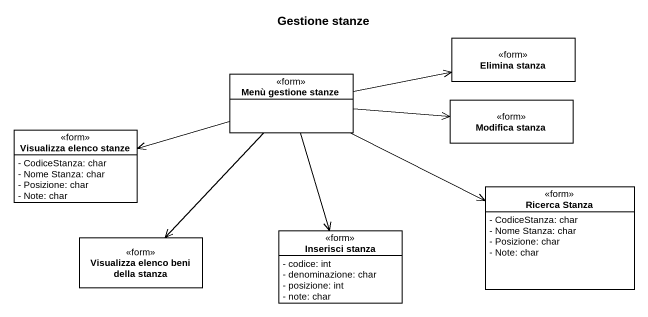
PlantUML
@startuml
title Gestione stanze
hide circle
hide empty members
skinparam classAttributeIconSize 0
class "Menù gestione stanze" as Menù_gestione_stanze <<form>>
class "Elimina stanza" as Elimina_stanza <<form>>
class "Modifica stanza" as Modifica_stanza <<form>>
class "Visualizza elenco stanze" as Visualizza_elenco_stanze <<form>> {
  - CodiceStanza: char
  - Nome Stanza: char
  - Posizione: char
  - Note: char
}
class "Ricerca Stanza" as Ricerca_Stanza <<form>> {
  - CodiceStanza: char
  - Nome Stanza: char
  - Posizione: char
  - Note: char
}
class "Visualizza elenco beni della stanza" as Visualizza_elenco_beni <<form>>
class "Inserisci stanza" as Inserisci_stanza <<form>> {
  - codice: int
  - denominazione: char
  - posizione: int
  - note: char
}
Menù_gestione_stanze -right-> Elimina_stanza
Menù_gestione_stanze -right-> Modifica_stanza
Menù_gestione_stanze -left-> Visualizza_elenco_stanze
Menù_gestione_stanze -right-> Ricerca_Stanza
Menù_gestione_stanze --> Visualizza_elenco_beni
Menù_gestione_stanze --> Inserisci_stanza
@enduml
